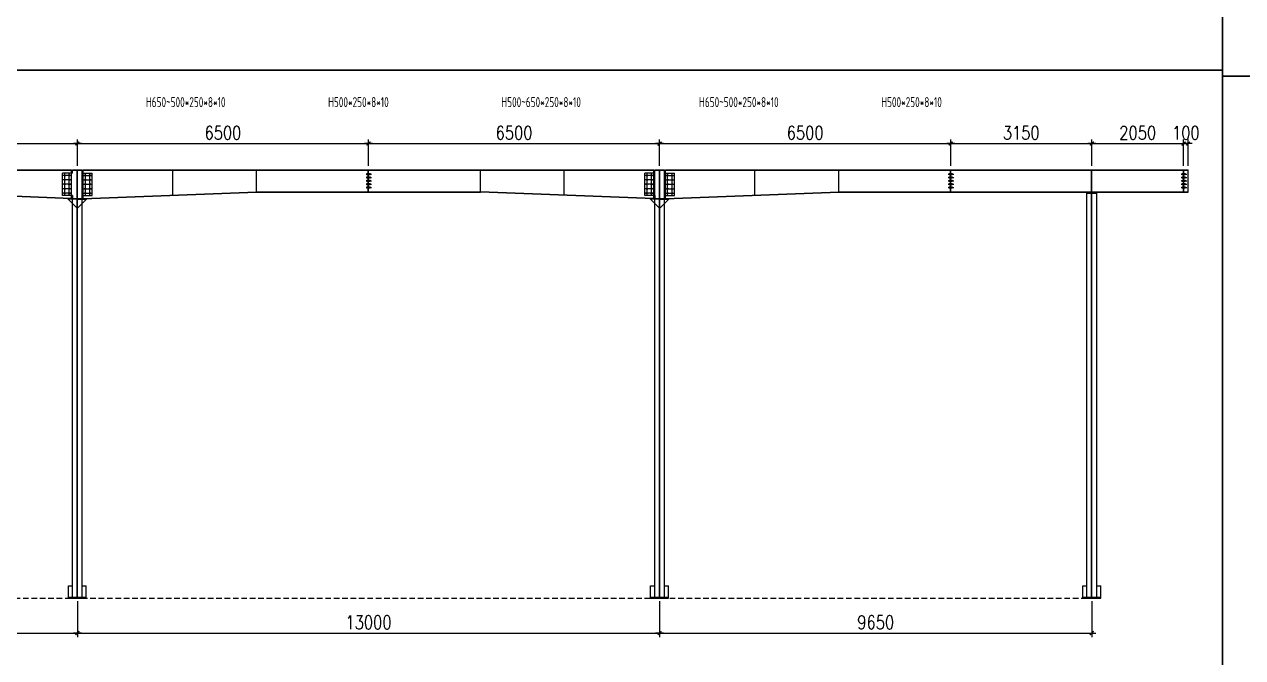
# Model space of a CAD drawing. Header units: millimetres. Extents: x 2287919 to 2522484, y -1845182 to -1736911.
# Drawn here: x 2313087 to 2340289, y -1827551 to -1813402 of the extents above; entities that cross this region are included whole.
import ezdxf

# ---------------------------------------------------------------- set-up
doc = ezdxf.new("R2010")
doc.units = ezdxf.units.MM
doc.header["$LTSCALE"] = 1000
doc.header["$PDMODE"] = 34
doc.linetypes.add('CACHE2', pattern=[0.1875, 0.125, -0.0625])
doc.styles.add('DIM_FONT', font='simplex.shx', dxfattribs={"width": 0.8, "bigfont": 'hztxt.shx'})
doc.styles.add('TSSD_Label', font='Tssdeng.shx', dxfattribs={"width": 0.7, "bigfont": 'hztxt.shx'})
doc.dimstyles.new('WGH(1)', dxfattribs={"dimscale": 1.2, "dimtxt": 100, "dimasz": 0.5, "dimexe": 75, "dimexo": 75, "dimgap": 75, "dimtad": 1, "dimdec": 0, "dimzin": 0, "dimdsep": 46, "dimtxsty": 'DIM_FONT', "dimblk1": '_DIMX', "dimblk2": '_DIMX', "dimsah": 1, "dimcen": 0.09, "dimclrd": 3, "dimclre": 3, "dimclrt": 7, "dimadec": 0, "dimazin": 0, "dimtfac": 1, "dimtdec": 0, "dimtix": 1, "dimtmove": 2, "dimatfit": 3, "dimldrblk": '_DIMX', "dimfxl": 1, "dimtolj": 1, "dimtzin": 0, "dimarcsym": 0})

# ---------------------------------------------------------------- blocks, each defined once
blk = doc.blocks.new('_DIMX')
blk.add_line((-150, 0), (150, 0))
at = {"const_width": 50}
blk.add_lwpolyline([(-70, -70), (70, 70)], dxfattribs=at)
blk = doc.blocks.new('*D244')
at = {"color": 3, "lineweight": -2}
for p, q in [((2301271, -1826290), (2301271, -1827092)), ((2314271, -1826290), (2314271, -1827092)), ((2301272, -1827002), (2314270, -1827002))]:
    blk.add_line(p, q, dxfattribs=at)
at = {"layer": 'Defpoints', "color": 0}
for p in [(2301271, -1826200), (2314271, -1826200), (2314271, -1827002)]:
    blk.add_point(p, dxfattribs=at)
at = {"color": 3, "lineweight": -2, "xscale": 0.6, "yscale": 0.6, "zscale": 0.6, "rotation": 180}
blk.add_blockref('_DIMX', (2301271, -1827002), dxfattribs=at)
at = {"color": 3, "lineweight": -2, "xscale": 0.6, "yscale": 0.6, "zscale": 0.6}
blk.add_blockref('_DIMX', (2314271, -1827002), dxfattribs=at)
at = {"color": 7, "insert": (2307771, -1826762), "char_height": 300, "attachment_point": 5, "style": 'DIM_FONT'}
blk.add_mtext('\\A1;13000', dxfattribs=at)
blk = doc.blocks.new('*D245')
at = {"color": 3, "lineweight": -2}
for p, q in [((2314271, -1826290), (2314271, -1827092)), ((2327271, -1826290), (2327271, -1827092)), ((2314272, -1827002), (2327270, -1827002))]:
    blk.add_line(p, q, dxfattribs=at)
at = {"layer": 'Defpoints', "color": 0}
for p in [(2314271, -1826200), (2327271, -1826200), (2327271, -1827002)]:
    blk.add_point(p, dxfattribs=at)
at = {"color": 3, "lineweight": -2, "xscale": 0.6, "yscale": 0.6, "zscale": 0.6, "rotation": 180}
blk.add_blockref('_DIMX', (2314271, -1827002), dxfattribs=at)
at = {"color": 3, "lineweight": -2, "xscale": 0.6, "yscale": 0.6, "zscale": 0.6}
blk.add_blockref('_DIMX', (2327271, -1827002), dxfattribs=at)
at = {"color": 7, "insert": (2320771, -1826762), "char_height": 300, "attachment_point": 5, "style": 'DIM_FONT'}
blk.add_mtext('\\A1;13000', dxfattribs=at)
blk = doc.blocks.new('*D246')
at = {"color": 3, "lineweight": -2}
for p, q in [((2327271, -1826290), (2327271, -1827092)), ((2336921, -1826290), (2336921, -1827092)), ((2327272, -1827002), (2336920, -1827002))]:
    blk.add_line(p, q, dxfattribs=at)
at = {"layer": 'Defpoints', "color": 0}
for p in [(2327271, -1826200), (2336921, -1826200), (2336921, -1827002)]:
    blk.add_point(p, dxfattribs=at)
at = {"color": 3, "lineweight": -2, "xscale": 0.6, "yscale": 0.6, "zscale": 0.6, "rotation": 180}
blk.add_blockref('_DIMX', (2327271, -1827002), dxfattribs=at)
at = {"color": 3, "lineweight": -2, "xscale": 0.6, "yscale": 0.6, "zscale": 0.6}
blk.add_blockref('_DIMX', (2336921, -1827002), dxfattribs=at)
at = {"color": 7, "insert": (2332096, -1826762), "char_height": 300, "attachment_point": 5, "style": 'DIM_FONT'}
blk.add_mtext('\\A1;9650', dxfattribs=at)
blk = doc.blocks.new('*D251')
at = {"color": 3, "lineweight": -2}
for p, q in [((2307771, -1816560), (2307771, -1815975)), ((2307772, -1816065), (2314270, -1816065)), ((2314271, -1816560), (2314271, -1815975))]:
    blk.add_line(p, q, dxfattribs=at)
at = {"layer": 'Defpoints', "color": 0}
for p in [(2314271, -1816065), (2307771, -1816650), (2314271, -1816650)]:
    blk.add_point(p, dxfattribs=at)
at = {"color": 3, "lineweight": -2, "xscale": 0.6, "yscale": 0.6, "zscale": 0.6, "rotation": 180}
blk.add_blockref('_DIMX', (2307771, -1816065), dxfattribs=at)
at = {"color": 3, "lineweight": -2, "xscale": 0.6, "yscale": 0.6, "zscale": 0.6}
blk.add_blockref('_DIMX', (2314271, -1816065), dxfattribs=at)
at = {"color": 7, "insert": (2311021, -1815825), "char_height": 300, "attachment_point": 5, "style": 'DIM_FONT'}
blk.add_mtext('\\A1;6500', dxfattribs=at)
blk = doc.blocks.new('*D252')
at = {"color": 3, "lineweight": -2}
for p, q in [((2314271, -1816560), (2314271, -1815975)), ((2314272, -1816065), (2320770, -1816065)), ((2320771, -1816560), (2320771, -1815975))]:
    blk.add_line(p, q, dxfattribs=at)
at = {"layer": 'Defpoints', "color": 0}
for p in [(2320771, -1816065), (2314271, -1816650), (2320771, -1816650)]:
    blk.add_point(p, dxfattribs=at)
at = {"color": 3, "lineweight": -2, "xscale": 0.6, "yscale": 0.6, "zscale": 0.6, "rotation": 180}
blk.add_blockref('_DIMX', (2314271, -1816065), dxfattribs=at)
at = {"color": 3, "lineweight": -2, "xscale": 0.6, "yscale": 0.6, "zscale": 0.6}
blk.add_blockref('_DIMX', (2320771, -1816065), dxfattribs=at)
at = {"color": 7, "insert": (2317521, -1815825), "char_height": 300, "attachment_point": 5, "style": 'DIM_FONT'}
blk.add_mtext('\\A1;6500', dxfattribs=at)
blk = doc.blocks.new('*D253')
at = {"color": 3, "lineweight": -2}
for p, q in [((2320771, -1816560), (2320771, -1815975)), ((2320772, -1816065), (2327270, -1816065)), ((2327271, -1816560), (2327271, -1815975))]:
    blk.add_line(p, q, dxfattribs=at)
at = {"layer": 'Defpoints', "color": 0}
for p in [(2327271, -1816065), (2320771, -1816650), (2327271, -1816650)]:
    blk.add_point(p, dxfattribs=at)
at = {"color": 3, "lineweight": -2, "xscale": 0.6, "yscale": 0.6, "zscale": 0.6, "rotation": 180}
blk.add_blockref('_DIMX', (2320771, -1816065), dxfattribs=at)
at = {"color": 3, "lineweight": -2, "xscale": 0.6, "yscale": 0.6, "zscale": 0.6}
blk.add_blockref('_DIMX', (2327271, -1816065), dxfattribs=at)
at = {"color": 7, "insert": (2324021, -1815825), "char_height": 300, "attachment_point": 5, "style": 'DIM_FONT'}
blk.add_mtext('\\A1;6500', dxfattribs=at)
blk = doc.blocks.new('*D239')
at = {"color": 3, "lineweight": -2}
for p, q in [((2327271, -1816560), (2327271, -1815975)), ((2327272, -1816065), (2333770, -1816065)), ((2333771, -1816560), (2333771, -1815975))]:
    blk.add_line(p, q, dxfattribs=at)
at = {"layer": 'Defpoints', "color": 0}
for p in [(2333771, -1816065), (2327271, -1816650), (2333771, -1816650)]:
    blk.add_point(p, dxfattribs=at)
at = {"color": 3, "lineweight": -2, "xscale": 0.6, "yscale": 0.6, "zscale": 0.6, "rotation": 180}
blk.add_blockref('_DIMX', (2327271, -1816065), dxfattribs=at)
at = {"color": 3, "lineweight": -2, "xscale": 0.6, "yscale": 0.6, "zscale": 0.6}
blk.add_blockref('_DIMX', (2333771, -1816065), dxfattribs=at)
at = {"color": 7, "insert": (2330521, -1815825), "char_height": 300, "attachment_point": 5, "style": 'DIM_FONT'}
blk.add_mtext('\\A1;6500', dxfattribs=at)
blk = doc.blocks.new('*D240')
at = {"color": 3, "lineweight": -2}
for p, q in [((2333771, -1816560), (2333771, -1815975)), ((2333772, -1816065), (2336920, -1816065)), ((2336921, -1816560), (2336921, -1815975))]:
    blk.add_line(p, q, dxfattribs=at)
at = {"layer": 'Defpoints', "color": 0}
for p in [(2336921, -1816065), (2333771, -1816650), (2336921, -1816650)]:
    blk.add_point(p, dxfattribs=at)
at = {"color": 3, "lineweight": -2, "xscale": 0.6, "yscale": 0.6, "zscale": 0.6, "rotation": 180}
blk.add_blockref('_DIMX', (2333771, -1816065), dxfattribs=at)
at = {"color": 3, "lineweight": -2, "xscale": 0.6, "yscale": 0.6, "zscale": 0.6}
blk.add_blockref('_DIMX', (2336921, -1816065), dxfattribs=at)
at = {"color": 7, "insert": (2335346, -1815825), "char_height": 300, "attachment_point": 5, "style": 'DIM_FONT'}
blk.add_mtext('\\A1;3150', dxfattribs=at)
blk = doc.blocks.new('*D241')
at = {"color": 3, "lineweight": -2}
for p, q in [((2336921, -1816332), (2336921, -1815975)), ((2336922, -1816065), (2338970, -1816065)), ((2338971, -1816560), (2338971, -1815975))]:
    blk.add_line(p, q, dxfattribs=at)
at = {"layer": 'Defpoints', "color": 0}
for p in [(2338971, -1816065), (2336921, -1816422), (2338971, -1816650)]:
    blk.add_point(p, dxfattribs=at)
at = {"color": 3, "lineweight": -2, "xscale": 0.6, "yscale": 0.6, "zscale": 0.6, "rotation": 180}
blk.add_blockref('_DIMX', (2336921, -1816065), dxfattribs=at)
at = {"color": 3, "lineweight": -2, "xscale": 0.6, "yscale": 0.6, "zscale": 0.6}
blk.add_blockref('_DIMX', (2338971, -1816065), dxfattribs=at)
at = {"color": 7, "insert": (2337946, -1815825), "char_height": 300, "attachment_point": 5, "style": 'DIM_FONT'}
blk.add_mtext('\\A1;2050', dxfattribs=at)
blk = doc.blocks.new('*D242')
at = {"color": 3, "lineweight": -2}
for p, q in [((2338970, -1816065), (2338970, -1816065)), ((2338971, -1816560), (2338971, -1815975)), ((2338971, -1816065), (2339071, -1816065)), ((2339071, -1816560), (2339071, -1815975)), ((2339072, -1816065), (2339072, -1816065))]:
    blk.add_line(p, q, dxfattribs=at)
at = {"layer": 'Defpoints', "color": 0}
for p in [(2339071, -1816065), (2338971, -1816650), (2339071, -1816650)]:
    blk.add_point(p, dxfattribs=at)
at = {"color": 3, "lineweight": -2, "xscale": 0.6, "yscale": 0.6, "zscale": 0.6}
blk.add_blockref('_DIMX', (2338971, -1816065), dxfattribs=at)
at = {"color": 3, "lineweight": -2, "xscale": 0.6, "yscale": 0.6, "zscale": 0.6, "rotation": 180}
blk.add_blockref('_DIMX', (2339071, -1816065), dxfattribs=at)
at = {"color": 7, "insert": (2339021, -1815825), "char_height": 300, "attachment_point": 5, "style": 'DIM_FONT'}
blk.add_mtext('\\A1;100', dxfattribs=at)

msp = doc.modelspace()

# ---------------------------------------------------------------- linework, layer by layer
for p, q in [((2301400.9, -1816650.2), (2314140.9, -1816650.2)), ((2301400.9, -1816660.2), (2314140.9, -1816660.2)), ((2313990.9, -1817225.2), (2313990.9, -1816725.2)), ((2314090.9, -1817225.2), (2314090.9, -1816725.2)), ((2314140.9, -1817300.2), (2314140.9, -1816650.2)), ((2314140.9, -1817300.2), (2314140.9, -1816650.2)), ((2314160.9, -1816650.2), (2314380.9, -1816650.2)), ((2314160.9, -1816725.2), (2314160.9, -1816650.2)), ((2314160.9, -1816650.2), (2314380.9, -1816650.2)), ((2314160.9, -1816725.2), (2314160.9, -1816650.2)), ((2314160.9, -1816660.2), (2314380.9, -1816660.2)), ((2314160.9, -1816660.2), (2314380.9, -1816660.2)), ((2314266.9, -1826200.2), (2314266.9, -1816650.2)), ((2314270.9, -1826200.2), (2314270.9, -1816650.2)), ((2314274.9, -1826200.2), (2314274.9, -1816650.2)), ((2314380.9, -1826200.2), (2314380.9, -1816650.2)), ((2314380.9, -1816725.2), (2314380.9, -1816650.2)), ((2314380.9, -1816725.2), (2314380.9, -1816650.2)), ((2314400.9, -1817300.2), (2314400.9, -1816650.2)), ((2314400.9, -1816650.2), (2327140.9, -1816650.2)), ((2314400.9, -1816660.2), (2327140.9, -1816660.2)), ((2314450.9, -1817225.2), (2314450.9, -1816725.2)), ((2314550.9, -1817225.2), (2314550.9, -1816725.2)), ((2316400.9, -1817222.7), (2316400.9, -1816650.2)), ((2318270.9, -1817150.2), (2318270.9, -1816650.2)), ((2320717.5, -1816750.2), (2320841.1, -1816750.2)), ((2320766.9, -1816650.2), (2320774.9, -1816650.2)), ((2323270.9, -1817150.2), (2323270.9, -1816650.2)), ((2325140.9, -1817222.7), (2325140.9, -1816650.2)), ((2326990.9, -1817225.2), (2326990.9, -1816725.2)), ((2327090.9, -1817225.2), (2327090.9, -1816725.2)), ((2327140.9, -1817300.2), (2327140.9, -1816650.2)), ((2327140.9, -1817300.2), (2327140.9, -1816650.2)), ((2327160.9, -1826200.2), (2327160.9, -1816650.2)), ((2327160.9, -1816650.2), (2327380.9, -1816650.2)), ((2327160.9, -1816725.2), (2327160.9, -1816650.2)), ((2327160.9, -1816725.2), (2327160.9, -1816650.2)), ((2327160.9, -1816660.2), (2327380.9, -1816660.2)), ((2327266.9, -1826200.2), (2327266.9, -1816650.2)), ((2327270.9, -1826200.2), (2327270.9, -1816650.2)), ((2327274.9, -1826200.2), (2327274.9, -1816650.2)), ((2327380.9, -1826200.2), (2327380.9, -1816650.2)), ((2327380.9, -1816725.2), (2327380.9, -1816650.2)), ((2327380.9, -1816725.2), (2327380.9, -1816650.2)), ((2327400.9, -1817300.2), (2327400.9, -1816650.2)), ((2327400.9, -1816650.2), (2339070.9, -1816650.2)), ((2327400.9, -1816660.2), (2339070.9, -1816660.2)), ((2327450.9, -1817225.2), (2327450.9, -1816725.2)), ((2327550.9, -1817225.2), (2327550.9, -1816725.2)), ((2329400.9, -1817222.7), (2329400.9, -1816650.2)), ((2331270.9, -1817150.2), (2331270.9, -1816650.2)), ((2333717.5, -1816750.2), (2333841.1, -1816750.2)), ((2333766.9, -1816650.2), (2333774.9, -1816650.2)), ((2336810.9, -1816650.2), (2337030.9, -1816650.2)), ((2336810.9, -1816660.2), (2337030.9, -1816660.2)), ((2336916.9, -1817140.2), (2336916.9, -1816660.2)), ((2336924.9, -1817140.2), (2336924.9, -1816660.2)), ((2338917.5, -1816750.2), (2339041.1, -1816750.2)), ((2338966.9, -1816650.2), (2338974.9, -1816650.2)), ((2314140.9, -1816775.2), (2313940.9, -1816775.2)), ((2314140.9, -1816875.2), (2313940.9, -1816875.2)), ((2314140.9, -1816975.2), (2313940.9, -1816975.2)), ((2314400.9, -1816775.2), (2314600.9, -1816775.2)), ((2314400.9, -1816875.2), (2314600.9, -1816875.2)), ((2314400.9, -1816975.2), (2314600.9, -1816975.2)), ((2320717.5, -1816825.2), (2320841.1, -1816825.2)), ((2320717.5, -1816900.2), (2320841.1, -1816900.2)), ((2320717.5, -1816975.2), (2320841.1, -1816975.2)), ((2320763, -1816825.2), (2320778.8, -1816825.2)), ((2320763, -1816900.2), (2320778.8, -1816900.2)), ((2320763, -1816975.2), (2320778.8, -1816975.2)), ((2327140.9, -1816775.2), (2326940.9, -1816775.2)), ((2327140.9, -1816875.2), (2326940.9, -1816875.2)), ((2327140.9, -1816975.2), (2326940.9, -1816975.2)), ((2327400.9, -1816775.2), (2327600.9, -1816775.2)), ((2327400.9, -1816875.2), (2327600.9, -1816875.2)), ((2327400.9, -1816975.2), (2327600.9, -1816975.2)), ((2333717.5, -1816825.2), (2333841.1, -1816825.2)), ((2333717.5, -1816900.2), (2333841.1, -1816900.2)), ((2333717.5, -1816975.2), (2333841.1, -1816975.2)), ((2333763, -1816825.2), (2333778.8, -1816825.2)), ((2333763, -1816900.2), (2333778.8, -1816900.2)), ((2333763, -1816975.2), (2333778.8, -1816975.2)), ((2338917.5, -1816825.2), (2339041.1, -1816825.2)), ((2338917.5, -1816900.2), (2339041.1, -1816900.2)), ((2338917.5, -1816975.2), (2339041.1, -1816975.2)), ((2338963, -1816825.2), (2338978.8, -1816825.2)), ((2338963, -1816900.2), (2338978.8, -1816900.2)), ((2338963, -1816975.2), (2338978.8, -1816975.2)), ((2314140.9, -1817290.2), (2310270.9, -1817140.2)), ((2314140.9, -1817300.2), (2310270.9, -1817150.2)), ((2314140.9, -1817075.2), (2313940.9, -1817075.2)), ((2314140.9, -1817175.2), (2313940.9, -1817175.2)), ((2314066.9, -1817310.2), (2314066.9, -1817300.2)), ((2314266.9, -1817300.2), (2314066.9, -1817300.2)), ((2314266.9, -1817310.2), (2314066.9, -1817310.2)), ((2314266.9, -1817510.2), (2314066.9, -1817310.2)), ((2314160.9, -1826200.2), (2314160.9, -1817225.2)), ((2314160.9, -1817225.2), (2314160.9, -1817300.2)), ((2314274.9, -1817300.2), (2314474.9, -1817300.2)), ((2314380.9, -1817300.2), (2314274.9, -1817300.2)), ((2314274.9, -1817310.2), (2314474.9, -1817310.2)), ((2314274.9, -1817510.2), (2314474.9, -1817310.2)), ((2314380.9, -1817310.2), (2314274.9, -1817310.2)), ((2314400.9, -1817075.2), (2314600.9, -1817075.2)), ((2314400.9, -1817290.2), (2318270.4, -1817140.2)), ((2314400.9, -1817300.2), (2318270.9, -1817150.2)), ((2314400.9, -1817175.2), (2314600.9, -1817175.2)), ((2314474.9, -1817310.2), (2314474.9, -1817300.2)), ((2318270.9, -1817140.2), (2323270.9, -1817140.2)), ((2318270.9, -1817150.2), (2323270.9, -1817150.2)), ((2320717.5, -1817050.2), (2320841.1, -1817050.2)), ((2320763, -1817050.2), (2320778.8, -1817050.2)), ((2327140.9, -1817290.2), (2323270.9, -1817140.2)), ((2327140.9, -1817300.2), (2323270.9, -1817150.2)), ((2327140.9, -1817075.2), (2326940.9, -1817075.2)), ((2327140.9, -1817175.2), (2326940.9, -1817175.2)), ((2327066.9, -1817310.2), (2327066.9, -1817300.2)), ((2327266.9, -1817300.2), (2327066.9, -1817300.2)), ((2327266.9, -1817310.2), (2327066.9, -1817310.2)), ((2327266.9, -1817510.2), (2327066.9, -1817310.2)), ((2327160.9, -1817225.2), (2327160.9, -1817300.2)), ((2327274.9, -1817300.2), (2327474.9, -1817300.2)), ((2327380.9, -1817300.2), (2327274.9, -1817300.2)), ((2327274.9, -1817310.2), (2327474.9, -1817310.2)), ((2327274.9, -1817510.2), (2327474.9, -1817310.2)), ((2327380.9, -1817310.2), (2327274.9, -1817310.2)), ((2327400.9, -1817075.2), (2327600.9, -1817075.2)), ((2327400.9, -1817290.2), (2331270.4, -1817140.2)), ((2327400.9, -1817300.2), (2331270.9, -1817150.2)), ((2327400.9, -1817175.2), (2327600.9, -1817175.2)), ((2327474.9, -1817310.2), (2327474.9, -1817300.2)), ((2331270.9, -1817140.2), (2339070.9, -1817140.2)), ((2331270.9, -1817150.2), (2336810.9, -1817150.2)), ((2333717.5, -1817050.2), (2333841.1, -1817050.2)), ((2333763, -1817050.2), (2333778.8, -1817050.2)), ((2336810.9, -1826200.2), (2336810.9, -1817140.2)), ((2336916.9, -1826200.2), (2336916.9, -1817176.2)), ((2336924.9, -1826200.2), (2336924.9, -1817176.2)), ((2337030.9, -1826200.2), (2337030.9, -1817140.2)), ((2337030.9, -1817150.2), (2339070.9, -1817150.2)), ((2338917.5, -1817050.2), (2339041.1, -1817050.2)), ((2338963, -1817050.2), (2338978.8, -1817050.2)), ((2314070.9, -1825950.2), (2314160.9, -1825950.2)), ((2314266.9, -1825950.2), (2314274.9, -1825950.2)), ((2314380.9, -1825950.2), (2314470.9, -1825950.2)), ((2327070.9, -1825950.2), (2327160.9, -1825950.2)), ((2327266.9, -1825950.2), (2327274.9, -1825950.2)), ((2327380.9, -1825950.2), (2327470.9, -1825950.2)), ((2336720.9, -1825950.2), (2336810.9, -1825950.2)), ((2336916.9, -1825950.2), (2336924.9, -1825950.2)), ((2337030.9, -1825950.2), (2337120.9, -1825950.2)), ((2314070.9, -1826200.2), (2314470.9, -1826200.2)), ((2314070.9, -1826220.2), (2314470.9, -1826220.2)), ((2327070.9, -1826200.2), (2327470.9, -1826200.2)), ((2327070.9, -1826220.2), (2327470.9, -1826220.2)), ((2336720.9, -1826200.2), (2337120.9, -1826200.2)), ((2336720.9, -1826220.2), (2337120.9, -1826220.2))]:
    msp.add_line(p, q)
at = {"color": 6}
for p, q in [((2313940.9, -1817225.2), (2313940.9, -1816725.2)), ((2314160.9, -1816725.2), (2313940.9, -1816725.2)), ((2314380.9, -1816725.2), (2314600.9, -1816725.2)), ((2314600.9, -1817225.2), (2314600.9, -1816725.2)), ((2326940.9, -1817225.2), (2326940.9, -1816725.2)), ((2327160.9, -1816725.2), (2326940.9, -1816725.2)), ((2327380.9, -1816725.2), (2327600.9, -1816725.2)), ((2327600.9, -1817225.2), (2327600.9, -1816725.2)), ((2314160.9, -1817225.2), (2313940.9, -1817225.2)), ((2314380.9, -1817225.2), (2314600.9, -1817225.2)), ((2327160.9, -1817225.2), (2326940.9, -1817225.2)), ((2327380.9, -1817225.2), (2327600.9, -1817225.2))]:
    msp.add_line(p, q, dxfattribs=at)
at = {"color": 2}
for p, q in [((2314270.9, -1826200.2), (2314270.9, -1816650.2)), ((2320766.9, -1817150.2), (2320766.9, -1816650.2)), ((2320770.9, -1817150.2), (2320770.9, -1816650.2)), ((2320774.9, -1817150.2), (2320774.9, -1816650.2)), ((2327270.9, -1826200.2), (2327270.9, -1816650.2)), ((2333766.9, -1817150.2), (2333766.9, -1816650.2)), ((2333770.9, -1817150.2), (2333770.9, -1816650.2)), ((2333774.9, -1817150.2), (2333774.9, -1816650.2)), ((2336920.9, -1817140.2), (2336920.9, -1816660.2)), ((2336920.9, -1817140.2), (2336920.9, -1816660.2)), ((2338966.9, -1817150.2), (2338966.9, -1816650.2)), ((2338970.9, -1817150.2), (2338970.9, -1816650.2)), ((2338970.9, -1817150.2), (2338970.9, -1816650.2)), ((2338974.9, -1817150.2), (2338974.9, -1816650.2)), ((2339070.9, -1817150.2), (2339070.9, -1816650.2)), ((2336810.9, -1817158.2), (2337030.9, -1817158.2)), ((2336810.9, -1817158.2), (2337030.9, -1817158.2)), ((2336810.9, -1817176.2), (2337030.9, -1817176.2)), ((2336920.9, -1826200.2), (2336920.9, -1817176.2)), ((2336920.9, -1826200.2), (2336920.9, -1817176.2)), ((2314070.9, -1826220.2), (2314070.9, -1825950.2)), ((2314470.9, -1826220.2), (2314470.9, -1825950.2)), ((2327070.9, -1826220.2), (2327070.9, -1825950.2)), ((2327470.9, -1826220.2), (2327470.9, -1825950.2)), ((2336720.9, -1826220.2), (2336720.9, -1825950.2)), ((2337120.9, -1826220.2), (2337120.9, -1825950.2))]:
    msp.add_line(p, q, dxfattribs=at)
at = {"linetype": 'CACHE2'}
msp.add_line((2290370.9, -1826220.2), (2336920.9, -1826220.2), dxfattribs=at)
for points in [[(2287919.4, -1799252), (2339842.4, -1799252), (2339842.4, -1814428.7), (2287919.4, -1814428.7)], [(2339842.4, -1799252), (2365560.4, -1799252), (2365560.4, -1814562.1), (2339842.4, -1814562.1)], [(2287919.4, -1814428.7), (2339842.4, -1814428.7), (2339842.4, -1829605.4), (2287919.4, -1829605.4)], [(2339842.4, -1814562.1), (2365560.4, -1814562.1), (2365560.4, -1829872.1), (2339842.4, -1829872.1)], [(2320736, -1816734.9), (2320806, -1816734.9), (2320806, -1816764.7), (2320736, -1816764.7)], [(2333736, -1816734.9), (2333806, -1816734.9), (2333806, -1816764.7), (2333736, -1816764.7)], [(2338936, -1816734.9), (2339006, -1816734.9), (2339006, -1816764.7), (2338936, -1816764.7)], [(2320736, -1816809.9), (2320806, -1816809.9), (2320806, -1816839.7), (2320736, -1816839.7)], [(2320736, -1816884.9), (2320806, -1816884.9), (2320806, -1816914.7), (2320736, -1816914.7)], [(2320736, -1816959.9), (2320806, -1816959.9), (2320806, -1816989.7), (2320736, -1816989.7)], [(2320736, -1817034.9), (2320806, -1817034.9), (2320806, -1817064.7), (2320736, -1817064.7)], [(2333736, -1816809.9), (2333806, -1816809.9), (2333806, -1816839.7), (2333736, -1816839.7)], [(2333736, -1816884.9), (2333806, -1816884.9), (2333806, -1816914.7), (2333736, -1816914.7)], [(2333736, -1816959.9), (2333806, -1816959.9), (2333806, -1816989.7), (2333736, -1816989.7)], [(2333736, -1817034.9), (2333806, -1817034.9), (2333806, -1817064.7), (2333736, -1817064.7)], [(2338936, -1816809.9), (2339006, -1816809.9), (2339006, -1816839.7), (2338936, -1816839.7)], [(2338936, -1816884.9), (2339006, -1816884.9), (2339006, -1816914.7), (2338936, -1816914.7)], [(2338936, -1816959.9), (2339006, -1816959.9), (2339006, -1816989.7), (2338936, -1816989.7)], [(2338936, -1817034.9), (2339006, -1817034.9), (2339006, -1817064.7), (2338936, -1817064.7)]]:
    msp.add_lwpolyline(points, close=True)
for centre in [(2313990.9, -1816775.2), (2314090.9, -1816775.2), (2314450.9, -1816775.2), (2314550.9, -1816775.2), (2326990.9, -1816775.2), (2327090.9, -1816775.2), (2327450.9, -1816775.2), (2327550.9, -1816775.2), (2313990.9, -1816875.2), (2313990.9, -1816975.2), (2314090.9, -1816875.2), (2314090.9, -1816975.2), (2314450.9, -1816875.2), (2314450.9, -1816975.2), (2314550.9, -1816875.2), (2314550.9, -1816975.2), (2326990.9, -1816875.2), (2326990.9, -1816975.2), (2327090.9, -1816875.2), (2327090.9, -1816975.2), (2327450.9, -1816875.2), (2327450.9, -1816975.2), (2327550.9, -1816875.2), (2327550.9, -1816975.2), (2313990.9, -1817075.2), (2313990.9, -1817175.2), (2314090.9, -1817075.2), (2314090.9, -1817175.2), (2314450.9, -1817075.2), (2314450.9, -1817175.2), (2314550.9, -1817075.2), (2314550.9, -1817175.2), (2326990.9, -1817075.2), (2326990.9, -1817175.2), (2327090.9, -1817075.2), (2327090.9, -1817175.2), (2327450.9, -1817075.2), (2327450.9, -1817175.2), (2327550.9, -1817075.2), (2327550.9, -1817175.2)]:
    msp.add_circle(centre, 15)

# ---------------------------------------------------------------- texts
at = {"color": 0, "style": 'TSSD_Label', "width": 0.7}
for s, p in [('H650~500*250*8*10', (2315802.2, -1815251.8)), ('H500*250*8*10', (2319869.5, -1815251.8)), ('H500~650*250*8*10', (2323738.2, -1815251.8)), ('H650~500*250*8*10', (2328152.2, -1815251.8)), ('H500*250*8*10', (2332219.5, -1815251.8))]:
    msp.add_text(s, height=224.347, dxfattribs=at).set_placement(p)

# ---------------------------------------------------------------- dimensions: what is measured, and where the dimension line sits
for base, p1, p2, picture, middle in [((2314270.9, -1816064.9), (2307770.9, -1816650.2), (2314270.9, -1816650.2), '*D251', (2311020.9, -1815824.9)), ((2320770.9, -1816064.9), (2314270.9, -1816650.2), (2320770.9, -1816650.2), '*D252', (2317520.9, -1815824.9)), ((2327270.9, -1816064.9), (2320770.9, -1816650.2), (2327270.9, -1816650.2), '*D253', (2324020.9, -1815824.9)), ((2333770.9, -1816064.9), (2327270.9, -1816650.2), (2333770.9, -1816650.2), '*D239', (2330520.9, -1815824.9)), ((2336920.9, -1816064.9), (2333770.9, -1816650.2), (2336920.9, -1816650.2), '*D240', (2335345.9, -1815824.9)), ((2338970.9, -1816064.9), (2336920.9, -1816421.8), (2338970.9, -1816650.2), '*D241', (2337945.9, -1815824.9)), ((2339070.9, -1816064.9), (2338970.9, -1816650.2), (2339070.9, -1816650.2), '*D242', (2339020.9, -1815824.9)), ((2314270.9, -1827001.8), (2301270.9, -1826200.2), (2314270.9, -1826200.2), '*D244', (2307770.9, -1826761.8)), ((2327270.9, -1827001.8), (2314270.9, -1826200.2), (2327270.9, -1826200.2), '*D245', (2320770.9, -1826761.8)), ((2336920.9, -1827001.8), (2327270.9, -1826200.2), (2336920.9, -1826200.2), '*D246', (2332095.9, -1826761.8))]:
    dim = msp.add_linear_dim(base=base, p1=p1, p2=p2, dimstyle='WGH(1)', override={"dimtxt": 250})
    dim.commit()
    dim.dimension.update_dxf_attribs({"geometry": picture, "text_midpoint": middle})

doc.saveas('drawing.dxf')
